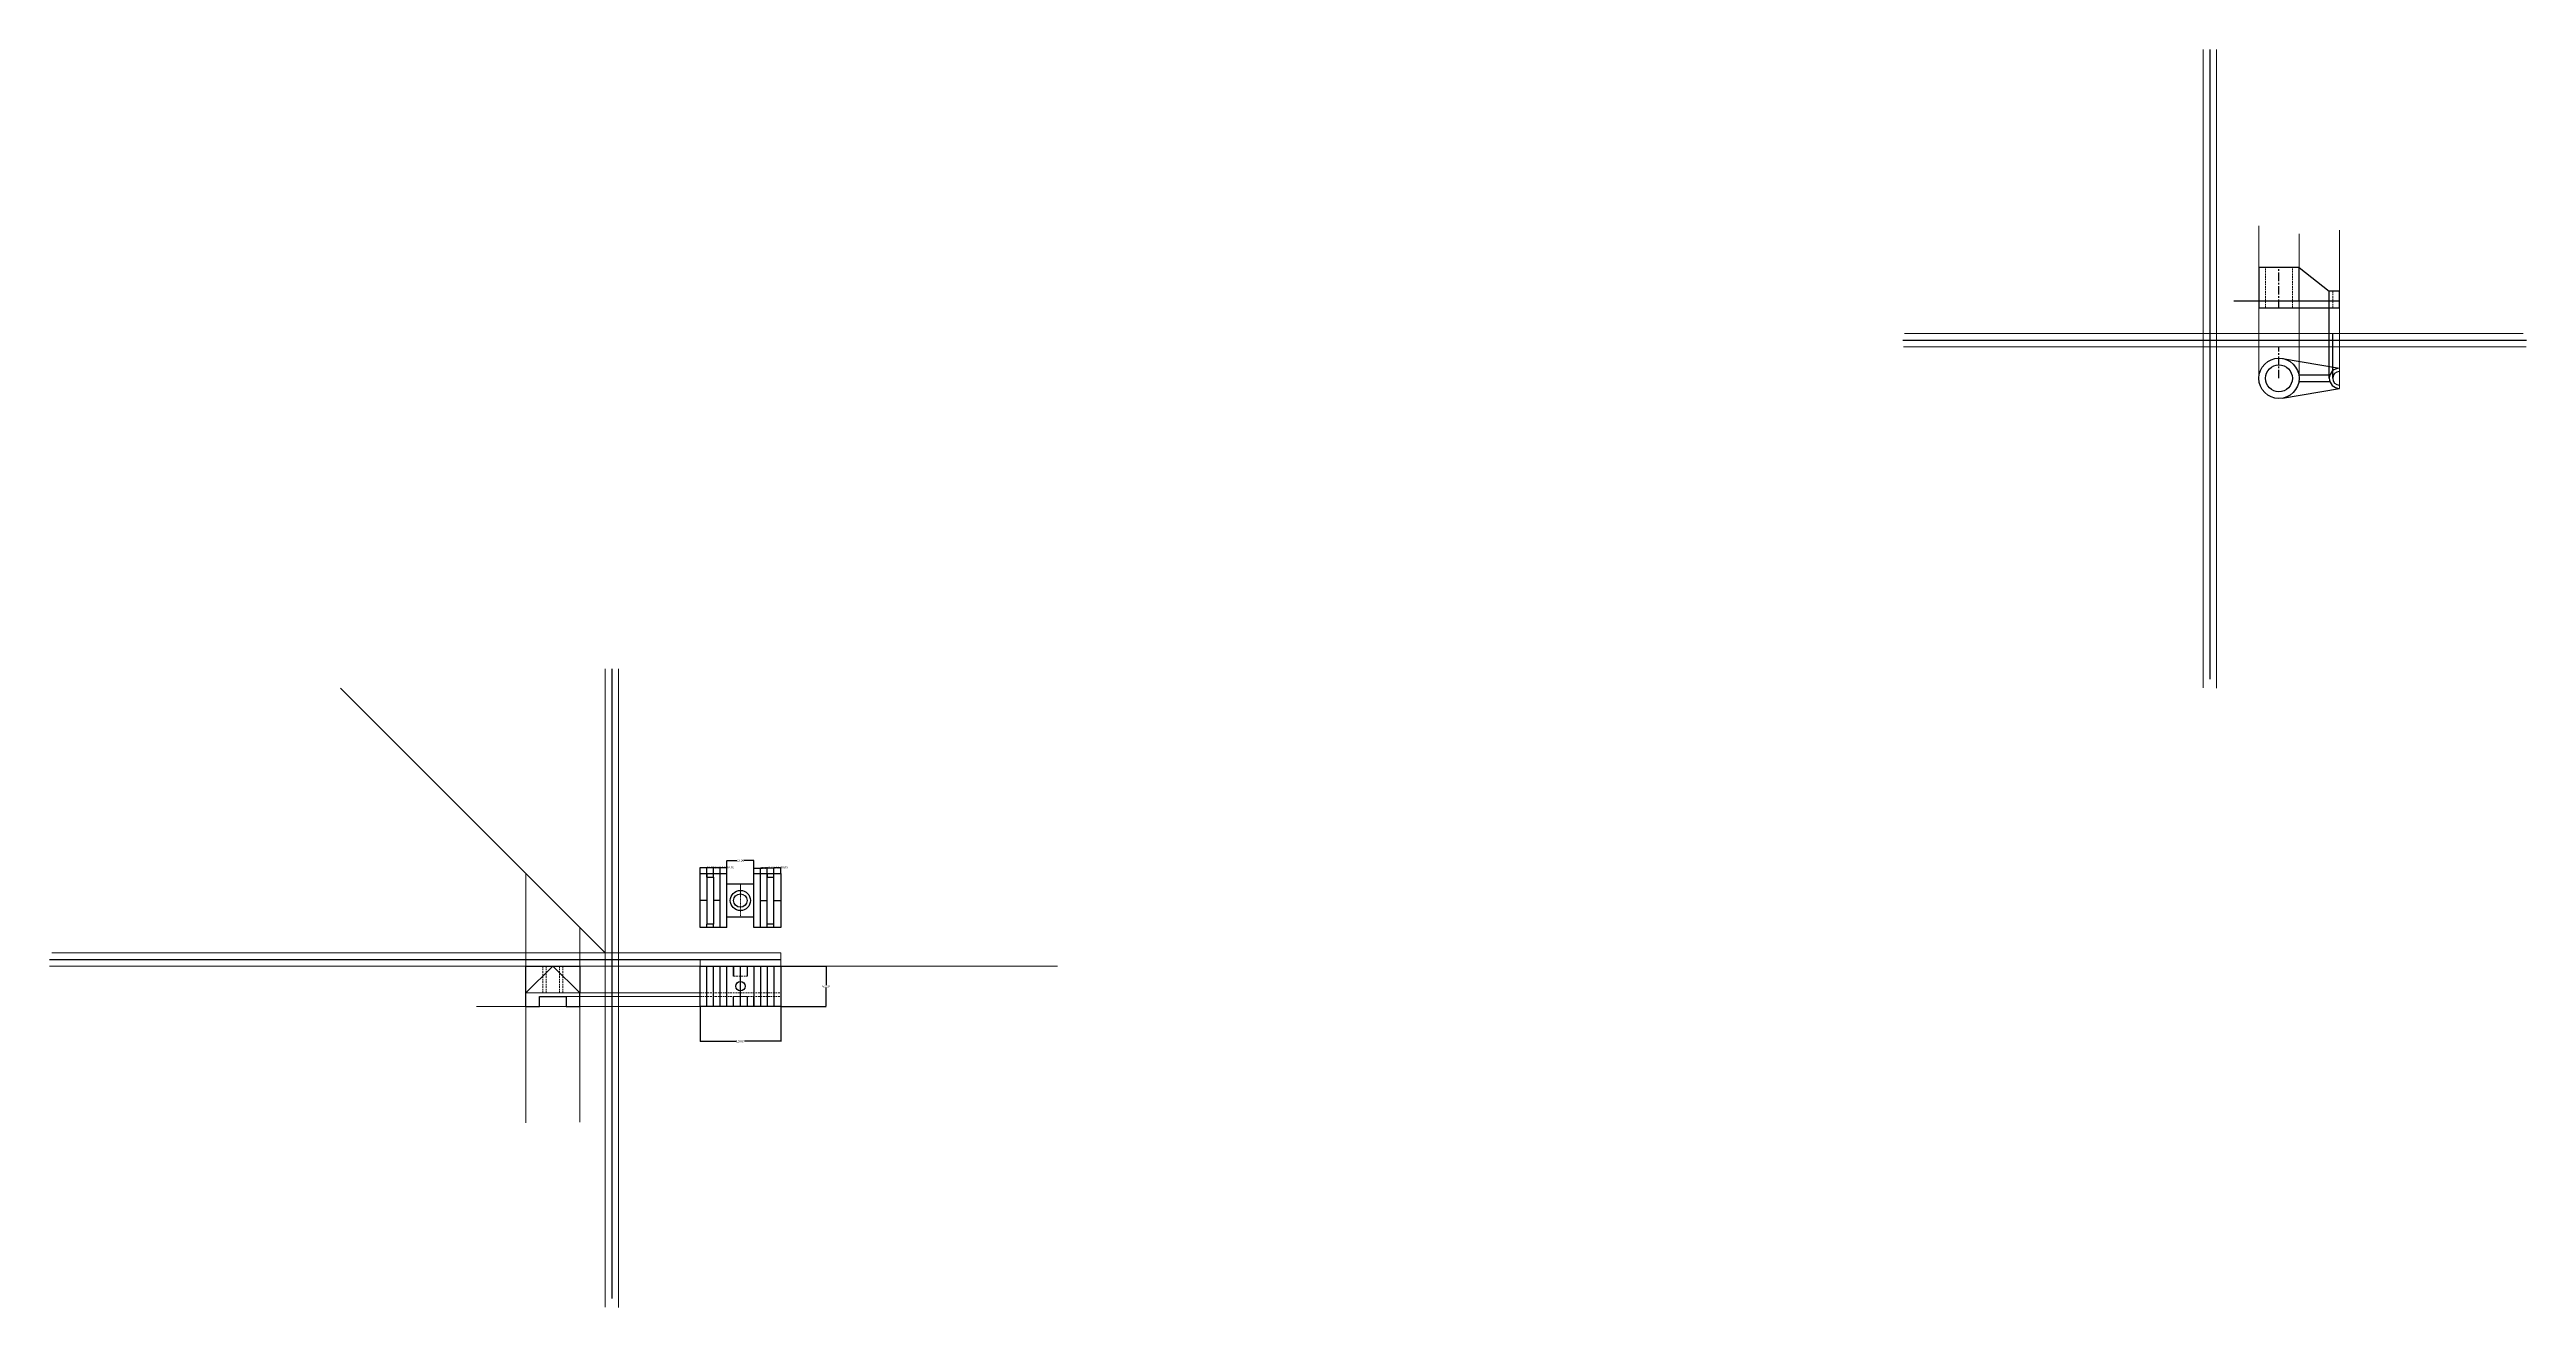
# Model space of a CAD drawing. Header units: millimetres. Extents: x -6852 to 59965, y -10230 to 31776.
# Drawn here: x 17703 to 21392, y -5386 to -3513 of the extents above; entities that cross this region are included whole.
import ezdxf

# ---------------------------------------------------------------- set-up
doc = ezdxf.new("R2010")
doc.units = ezdxf.units.MM
doc.header["$MEASUREMENT"] = 0
doc.linetypes.add('CENTER', pattern=[2, 1.25, -0.25, 0.25, -0.25])
doc.linetypes.add('HIDDEN', pattern=[0.375, 0.25, -0.125])
for name, color, linetype, lineweight in [('Center Line', 132, 'CENTER', 18), ('Hidden Lines', 10, 'HIDDEN', 13), ('Object line', 7, 'Continuous', 25)]:
    doc.layers.add(name, color=color, linetype=linetype, lineweight=lineweight)
doc.layers.add('Projection Line', color=7, linetype='Continuous', lineweight=9, transparency=0.75)
doc.styles.get("Standard").update_dxf_attribs({"font": 'arial.ttf'})
doc.dimstyles.get("Standard").update_dxf_attribs({"dimtxt": 3, "dimasz": 0.18, "dimexe": 0.18, "dimexo": 0.0625, "dimgap": 0.09, "dimtad": 0, "dimtih": 1, "dimtoh": 1, "dimzin": 0, "dimdsep": 46, "dimtxsty": 'Standard', "dimcen": 0.09, "dimadec": 0, "dimazin": 0, "dimtfac": 1, "dimtofl": 0, "dimtmove": 0, "dimatfit": 3, "dimfxl": 1, "dimtolj": 1, "dimtzin": 0, "dimarcsym": 0})

# ---------------------------------------------------------------- blocks, each defined once
blk = doc.blocks.new('*D124')
at = {"layer": 'Defpoints', "color": 0, "transparency": 16777216}
for p in [(18672.2, -4937.5), (18792.2, -4937.5), (18792.2, -4989.3)]:
    blk.add_point(p, dxfattribs=at)
at = {"layer": 'Object line', "color": 0, "lineweight": -2, "transparency": 16777216}
for p, q in [((18672.2, -4937.6), (18672.2, -4989.5)), ((18792.2, -4937.6), (18792.2, -4989.5)), ((18672.4, -4989.3), (18726, -4989.3)), ((18792, -4989.3), (18738.4, -4989.3))]:
    blk.add_line(p, q, dxfattribs=at)
at = {"layer": 'Object line', "color": 0, "transparency": 16777216}
for points in [[(18672.4, -4989.3), (18672.4, -4989.3), (18672.2, -4989.3)], [(18792, -4989.3), (18792, -4989.3), (18792.2, -4989.3)]]:
    blk.add_solid(points, dxfattribs=at)
at = {"layer": 'Object line', "color": 0, "transparency": 16777216, "insert": (18732.2, -4989.3), "char_height": 3, "attachment_point": 5}
blk.add_mtext('\\A1;120.00', dxfattribs=at)
blk = doc.blocks.new('*D125')
at = {"layer": 'Defpoints', "color": 0, "transparency": 16777216}
for p in [(18672.2, -4739.8), (18682.2, -4730.6), (18682.2, -4739.8)]:
    blk.add_point(p, dxfattribs=at)
at = {"layer": 'Object line', "color": 0, "lineweight": -2, "transparency": 16777216}
for p, q in [((18672.2, -4739.7), (18672.2, -4730.4)), ((18672.4, -4730.6), (18682, -4730.6)), ((18682.2, -4739.7), (18682.2, -4730.4)), ((18682.2, -4730.6), (18682.4, -4730.6))]:
    blk.add_line(p, q, dxfattribs=at)
at = {"layer": 'Object line', "color": 0, "transparency": 16777216}
for points in [[(18672.4, -4730.5), (18672.4, -4730.6), (18672.2, -4730.6)], [(18682, -4730.5), (18682, -4730.6), (18682.2, -4730.6)]]:
    blk.add_solid(points, dxfattribs=at)
at = {"layer": 'Object line', "color": 0, "transparency": 16777216, "insert": (18687.4, -4730.6), "char_height": 3, "attachment_point": 5}
blk.add_mtext('\\A1;10.00', dxfattribs=at)
blk = doc.blocks.new('*D126')
at = {"layer": 'Defpoints', "color": 0, "transparency": 16777216}
for p in [(18682.2, -4739.8), (18692.2, -4730.6), (18692.2, -4739.8)]:
    blk.add_point(p, dxfattribs=at)
at = {"layer": 'Object line', "color": 0, "lineweight": -2, "transparency": 16777216}
for p, q in [((18682.2, -4739.7), (18682.2, -4730.4)), ((18682.4, -4730.6), (18692, -4730.6)), ((18692.2, -4739.7), (18692.2, -4730.4)), ((18692.2, -4730.6), (18692.4, -4730.6))]:
    blk.add_line(p, q, dxfattribs=at)
at = {"layer": 'Object line', "color": 0, "transparency": 16777216}
for points in [[(18682.4, -4730.5), (18682.4, -4730.6), (18682.2, -4730.6)], [(18692, -4730.5), (18692, -4730.6), (18692.2, -4730.6)]]:
    blk.add_solid(points, dxfattribs=at)
at = {"layer": 'Object line', "color": 0, "transparency": 16777216, "insert": (18697.4, -4730.6), "char_height": 3, "attachment_point": 5}
blk.add_mtext('\\A1;10.00', dxfattribs=at)
blk = doc.blocks.new('*D127')
at = {"layer": 'Defpoints', "color": 0, "transparency": 16777216}
for p in [(18692.2, -4739.8), (18702.2, -4730.6), (18702.2, -4739.8)]:
    blk.add_point(p, dxfattribs=at)
at = {"layer": 'Object line', "color": 0, "lineweight": -2, "transparency": 16777216}
for p, q in [((18692.2, -4739.7), (18692.2, -4730.4)), ((18692.4, -4730.6), (18702, -4730.6)), ((18702.2, -4739.7), (18702.2, -4730.4)), ((18702.2, -4730.6), (18702.4, -4730.6))]:
    blk.add_line(p, q, dxfattribs=at)
at = {"layer": 'Object line', "color": 0, "transparency": 16777216}
for points in [[(18692.4, -4730.5), (18692.4, -4730.6), (18692.2, -4730.6)], [(18702, -4730.5), (18702, -4730.6), (18702.2, -4730.6)]]:
    blk.add_solid(points, dxfattribs=at)
at = {"layer": 'Object line', "color": 0, "transparency": 16777216, "insert": (18707.4, -4730.6), "char_height": 3, "attachment_point": 5}
blk.add_mtext('\\A1;10.00', dxfattribs=at)
blk = doc.blocks.new('*D128')
at = {"layer": 'Defpoints', "color": 0, "transparency": 16777216}
for p in [(18702.2, -4739.8), (18712.2, -4730.6), (18712.2, -4739.8)]:
    blk.add_point(p, dxfattribs=at)
at = {"layer": 'Object line', "color": 0, "lineweight": -2, "transparency": 16777216}
for p, q in [((18702.2, -4739.7), (18702.2, -4730.4)), ((18702.4, -4730.6), (18712, -4730.6)), ((18712.2, -4739.7), (18712.2, -4730.4)), ((18712.2, -4730.6), (18712.4, -4730.6))]:
    blk.add_line(p, q, dxfattribs=at)
at = {"layer": 'Object line', "color": 0, "transparency": 16777216}
for points in [[(18702.4, -4730.5), (18702.4, -4730.6), (18702.2, -4730.6)], [(18712, -4730.5), (18712, -4730.6), (18712.2, -4730.6)]]:
    blk.add_solid(points, dxfattribs=at)
at = {"layer": 'Object line', "color": 0, "transparency": 16777216, "insert": (18717.4, -4730.6), "char_height": 3, "attachment_point": 5}
blk.add_mtext('\\A1;10.00', dxfattribs=at)
blk = doc.blocks.new('*D129')
at = {"layer": 'Defpoints', "color": 0, "transparency": 16777216}
for p in [(18752.2, -4739.8), (18762.2, -4731.4), (18762.2, -4739.8)]:
    blk.add_point(p, dxfattribs=at)
at = {"layer": 'Object line', "color": 0, "lineweight": -2, "transparency": 16777216}
for p, q in [((18752.2, -4739.7), (18752.2, -4731.3)), ((18752.4, -4731.4), (18762, -4731.4)), ((18762.2, -4739.7), (18762.2, -4731.3)), ((18762.2, -4731.4), (18762.4, -4731.4))]:
    blk.add_line(p, q, dxfattribs=at)
at = {"layer": 'Object line', "color": 0, "transparency": 16777216}
for points in [[(18752.4, -4731.4), (18752.4, -4731.5), (18752.2, -4731.4)], [(18762, -4731.4), (18762, -4731.5), (18762.2, -4731.4)]]:
    blk.add_solid(points, dxfattribs=at)
at = {"layer": 'Object line', "color": 0, "transparency": 16777216, "insert": (18767.4, -4731.4), "char_height": 3, "attachment_point": 5}
blk.add_mtext('\\A1;10.00', dxfattribs=at)
blk = doc.blocks.new('*D130')
at = {"layer": 'Defpoints', "color": 0, "transparency": 16777216}
for p in [(18762.2, -4739.8), (18772.2, -4731.1), (18772.2, -4739.8)]:
    blk.add_point(p, dxfattribs=at)
at = {"layer": 'Object line', "color": 0, "lineweight": -2, "transparency": 16777216}
for p, q in [((18762.2, -4739.7), (18762.2, -4731)), ((18762.4, -4731.1), (18772, -4731.1)), ((18772.2, -4739.7), (18772.2, -4731)), ((18772.2, -4731.1), (18772.4, -4731.1))]:
    blk.add_line(p, q, dxfattribs=at)
at = {"layer": 'Object line', "color": 0, "transparency": 16777216}
for points in [[(18762.4, -4731.1), (18762.4, -4731.2), (18762.2, -4731.1)], [(18772, -4731.1), (18772, -4731.2), (18772.2, -4731.1)]]:
    blk.add_solid(points, dxfattribs=at)
at = {"layer": 'Object line', "color": 0, "transparency": 16777216, "insert": (18777.4, -4731.1), "char_height": 3, "attachment_point": 5}
blk.add_mtext('\\A1;10.00', dxfattribs=at)
blk = doc.blocks.new('*D131')
at = {"layer": 'Defpoints', "color": 0, "transparency": 16777216}
for p in [(18772.2, -4739.8), (18782.2, -4731.1), (18782.2, -4739.8)]:
    blk.add_point(p, dxfattribs=at)
at = {"layer": 'Object line', "color": 0, "lineweight": -2, "transparency": 16777216}
for p, q in [((18772.2, -4739.7), (18772.2, -4731)), ((18772.4, -4731.1), (18782, -4731.1)), ((18782.2, -4739.7), (18782.2, -4731)), ((18782.2, -4731.1), (18782.4, -4731.1))]:
    blk.add_line(p, q, dxfattribs=at)
at = {"layer": 'Object line', "color": 0, "transparency": 16777216}
for points in [[(18772.4, -4731.1), (18772.4, -4731.2), (18772.2, -4731.1)], [(18782, -4731.1), (18782, -4731.2), (18782.2, -4731.1)]]:
    blk.add_solid(points, dxfattribs=at)
at = {"layer": 'Object line', "color": 0, "transparency": 16777216, "insert": (18787.4, -4731.1), "char_height": 3, "attachment_point": 5}
blk.add_mtext('\\A1;10.00', dxfattribs=at)
blk = doc.blocks.new('*D132')
at = {"layer": 'Defpoints', "color": 0, "transparency": 16777216}
for p in [(18782.2, -4739.8), (18792.2, -4730.6), (18792.2, -4739.8)]:
    blk.add_point(p, dxfattribs=at)
at = {"layer": 'Object line', "color": 0, "lineweight": -2, "transparency": 16777216}
for p, q in [((18782.2, -4739.7), (18782.2, -4730.4)), ((18782.4, -4730.6), (18792, -4730.6)), ((18792.2, -4739.7), (18792.2, -4730.4)), ((18792.2, -4730.6), (18792.4, -4730.6))]:
    blk.add_line(p, q, dxfattribs=at)
at = {"layer": 'Object line', "color": 0, "transparency": 16777216}
for points in [[(18782.4, -4730.5), (18782.4, -4730.6), (18782.2, -4730.6)], [(18792, -4730.5), (18792, -4730.6), (18792.2, -4730.6)]]:
    blk.add_solid(points, dxfattribs=at)
at = {"layer": 'Object line', "color": 0, "transparency": 16777216, "insert": (18797.4, -4730.6), "char_height": 3, "attachment_point": 5}
blk.add_mtext('\\A1;10.00', dxfattribs=at)
blk = doc.blocks.new('*D133')
at = {"layer": 'Defpoints', "color": 0, "transparency": 16777216}
for p in [(18752.2, -4720.4), (18712.2, -4754.8), (18752.2, -4754.8)]:
    blk.add_point(p, dxfattribs=at)
at = {"layer": 'Object line', "color": 0, "lineweight": -2, "transparency": 16777216}
for p, q in [((18712.2, -4754.7), (18712.2, -4720.2)), ((18712.4, -4720.4), (18727, -4720.4)), ((18752, -4720.4), (18737.4, -4720.4)), ((18752.2, -4754.7), (18752.2, -4720.2))]:
    blk.add_line(p, q, dxfattribs=at)
at = {"layer": 'Object line', "color": 0, "transparency": 16777216}
for points in [[(18712.4, -4720.4), (18712.4, -4720.4), (18712.2, -4720.4)], [(18752, -4720.4), (18752, -4720.4), (18752.2, -4720.4)]]:
    blk.add_solid(points, dxfattribs=at)
at = {"layer": 'Object line', "color": 0, "transparency": 16777216, "insert": (18732.2, -4720.4), "char_height": 3, "attachment_point": 5}
blk.add_mtext('\\A1;40.00', dxfattribs=at)
blk = doc.blocks.new('*D134')
at = {"layer": 'Defpoints', "color": 0, "transparency": 16777216}
for p in [(18792.2, -4877.5), (18792.2, -4937.5), (18859.7, -4937.5)]:
    blk.add_point(p, dxfattribs=at)
at = {"layer": 'Object line', "color": 0, "lineweight": -2, "transparency": 16777216}
for p, q in [((18792.3, -4877.5), (18859.9, -4877.5)), ((18859.7, -4877.7), (18859.7, -4905.9)), ((18792.3, -4937.5), (18859.9, -4937.5)), ((18859.7, -4937.3), (18859.7, -4909.1))]:
    blk.add_line(p, q, dxfattribs=at)
at = {"layer": 'Object line', "color": 0, "transparency": 16777216}
for points in [[(18859.7, -4877.7), (18859.7, -4877.7), (18859.7, -4877.5)], [(18859.7, -4937.3), (18859.7, -4937.3), (18859.7, -4937.5)]]:
    blk.add_solid(points, dxfattribs=at)
at = {"layer": 'Object line', "color": 0, "transparency": 16777216, "insert": (18859.7, -4907.5), "char_height": 3, "attachment_point": 5}
blk.add_mtext('\\A1;60.00', dxfattribs=at)

msp = doc.modelspace()

# ---------------------------------------------------------------- linework, layer by layer
for p, q in [((20920.465, -3512.552), (20920.465, -4450.121)), ((20463.069, -3945.276), (21391.869, -3945.276)), ((18540.628, -4434.764), (18540.628, -5372.333)), ((17703.463, -4867.488), (18792.192, -4867.488))]:
    msp.add_line(p, q)
at = {"layer": 'Center Line'}
msp.add_line((18732.192, -4804.805), (18732.192, -4754.805), dxfattribs=at)
at = {"layer": 'Hidden Lines', "ltscale": 10}
for p, q in [((21003.303, -3897.29), (21003.303, -3837.29)), ((21043.303, -3897.29), (21043.303, -3837.29)), ((21103.303, -3897.29), (21103.303, -3872.29)), ((18437.946, -4877.488), (18437.946, -4917.488)), ((18442.946, -4877.488), (18442.946, -4917.488)), ((18462.946, -4877.488), (18462.946, -4917.488)), ((18467.946, -4877.488), (18467.946, -4917.488)), ((18722.192, -4892.488), (18742.192, -4892.488)), ((18672.192, -4917.488), (18792.192, -4917.488)), ((18672.192, -4922.488), (18792.192, -4922.488))]:
    msp.add_line(p, q, dxfattribs=at)
at = {"layer": 'Hidden Lines'}
msp.add_line((18742.192, -4922.488), (18722.192, -4922.488), dxfattribs=at)
at = {"layer": 'Object line'}
for p, q in [((21053.303, -3837.29), (20993.303, -3837.29)), ((20993.303, -3837.29), (20993.303, -3887.29)), ((21053.303, -3887.29), (21053.303, -3837.29)), ((21053.303, -3837.29), (21098.303, -3872.29)), ((21098.303, -4002.133), (21098.303, -3872.29)), ((21113.303, -3872.29), (21098.303, -3872.29)), ((21113.303, -3897.29), (21113.303, -3872.29)), ((21113.303, -3887.29), (20956.073, -3887.29)), ((20993.303, -3887.29), (20993.303, -3897.29)), ((20993.303, -3897.29), (21113.303, -3897.29)), ((21113.303, -3897.29), (21113.303, -3887.29)), ((21103.303, -4002.133), (21103.303, -3935.276)), ((21028.375, -3972.565), (21113.303, -3987.133)), ((21028.375, -4031.701), (21113.303, -4017.133)), ((21052.883, -3997.133), (21099.161, -3997.133)), ((21052.883, -4007.133), (21099.161, -4007.133)), ((18682.192, -4739.805), (18682.192, -4744.805)), ((18682.192, -4744.805), (18682.192, -4739.805)), ((18682.192, -4744.805), (18692.192, -4744.805)), ((18682.192, -4744.805), (18682.192, -4814.805)), ((18692.192, -4744.805), (18692.192, -4739.805)), ((18692.192, -4744.805), (18692.192, -4814.805)), ((18702.192, -4819.805), (18702.192, -4739.805)), ((18712.192, -4819.805), (18712.192, -4739.805)), ((18712.192, -4754.805), (18752.192, -4754.805)), ((18752.192, -4819.805), (18752.192, -4739.805)), ((18762.192, -4819.805), (18762.192, -4739.805)), ((18772.192, -4739.805), (18772.192, -4744.805)), ((18772.192, -4744.805), (18772.192, -4739.805)), ((18772.192, -4819.805), (18772.192, -4739.805)), ((18772.192, -4744.805), (18782.192, -4744.805)), ((18782.192, -4744.805), (18782.192, -4739.805)), ((18782.192, -4819.805), (18782.192, -4739.805)), ((18682.192, -4779.805), (18672.192, -4779.805)), ((18702.192, -4779.805), (18692.192, -4779.805)), ((18762.192, -4779.805), (18772.192, -4779.805)), ((18782.192, -4779.805), (18792.192, -4779.805)), ((18682.192, -4819.805), (18682.192, -4814.805)), ((18692.192, -4814.805), (18682.192, -4814.805)), ((18692.192, -4819.805), (18692.192, -4814.805)), ((18692.192, -4819.805), (18692.192, -4814.805)), ((18752.192, -4804.805), (18712.192, -4804.805)), ((18752.192, -4819.805), (18752.192, -4804.805)), ((18772.192, -4819.805), (18772.192, -4814.805)), ((18782.192, -4814.805), (18772.192, -4814.805)), ((18782.192, -4819.805), (18782.192, -4814.805)), ((18782.192, -4819.805), (18782.192, -4814.805)), ((18412.946, -4917.488), (18452.946, -4877.488)), ((18412.946, -4917.488), (18412.946, -4877.488)), ((18412.946, -4877.488), (18492.91, -4877.488)), ((18492.91, -4917.488), (18452.928, -4877.506)), ((18492.91, -4877.488), (18492.91, -4917.488)), ((18682.192, -4937.488), (18682.192, -4877.488)), ((18692.192, -4937.488), (18692.192, -4877.488)), ((18702.192, -4937.488), (18702.192, -4877.488)), ((18712.192, -4937.488), (18712.192, -4877.488)), ((18722.192, -4877.488), (18722.192, -4892.488)), ((18722.192, -4892.488), (18722.192, -4877.488)), ((18732.192, -4937.488), (18732.192, -4877.488)), ((18732.192, -4877.488), (18752.192, -4877.488)), ((18742.192, -4877.488), (18742.192, -4892.488)), ((18752.192, -4877.488), (18752.192, -4937.488)), ((18762.192, -4877.488), (18762.192, -4937.488)), ((18772.192, -4877.488), (18772.192, -4937.488)), ((18782.192, -4877.488), (18782.192, -4937.488)), ((18412.946, -4937.488), (18412.946, -4917.488)), ((18412.946, -4937.488), (18432.946, -4937.488)), ((18432.946, -4937.488), (18432.946, -4922.488)), ((18432.946, -4922.488), (18472.946, -4922.488)), ((18472.946, -4922.488), (18472.946, -4937.488)), ((18472.946, -4937.488), (18492.946, -4937.488)), ((18492.91, -4937.488), (18492.91, -4917.488)), ((18732.192, -4937.488), (18712.192, -4937.488)), ((18732.192, -4937.488), (18712.192, -4937.488)), ((18722.192, -4937.488), (18722.192, -4922.488)), ((18742.192, -4922.488), (18742.192, -4937.488)), ((18752.192, -4937.488), (18752.192, -4922.488))]:
    msp.add_line(p, q, dxfattribs=at)
at = {"layer": 'Object line', "linetype": 'CENTER', "ltscale": 10}
for p, q in [((21023.303, -3897.29), (21023.303, -3837.29)), ((21023.303, -4002.133), (21023.303, -3955.276))]:
    msp.add_line(p, q, dxfattribs=at)
at = {"layer": 'Object line'}
for points in [[(18712.192, -4819.805), (18672.192, -4819.805), (18672.192, -4739.805), (18683.819, -4739.805)], [(18683.819, -4739.805), (18694.242, -4739.805)], [(18694.242, -4739.805), (18712.192, -4739.805)], [(18752.192, -4739.805), (18792.192, -4739.805), (18792.192, -4819.805), (18752.192, -4819.805)]]:
    msp.add_lwpolyline(points, dxfattribs=at)
msp.add_lwpolyline([(18672.192, -4877.488), (18792.192, -4877.488), (18792.192, -4937.488), (18672.192, -4937.488)], close=True, dxfattribs=at)
for centre, radius in [((21023.303, -4002.133), 30), ((21023.303, -4002.133), 20), ((18732.192, -4779.805), 15), ((18732.192, -4779.805), 10), ((18732.192, -4907.488), 7)]:
    msp.add_circle(centre, radius, dxfattribs=at)
for radius in [15, 10]:
    msp.add_arc((21113.303, -4002.133), radius, 90, 270, dxfattribs=at)
at = {"layer": 'Projection Line'}
for p, q in [((20910.465, -3512.552), (20910.465, -4463.144)), ((20930.465, -3512.552), (20930.465, -4463.588)), ((20993.303, -4002.133), (20993.303, -3774.93)), ((21053.303, -4002.133), (21053.303, -3786.947)), ((21113.303, -4017.133), (21113.303, -3781.485)), ((21386.724, -3935.276), (20465.815, -3935.276)), ((21391.318, -3955.276), (20464.442, -3955.276)), ((18530.628, -4434.764), (18530.628, -5385.356)), ((18550.628, -4434.764), (18550.628, -5385.799)), ((18530.628, -4857.488), (18136.709, -4463.568)), ((18412.946, -4739.805), (18412.946, -5110.679)), ((18672.192, -4819.805), (18672.192, -4739.805)), ((18792.192, -4819.805), (18792.192, -4739.805)), ((18492.91, -4819.769), (18492.91, -5109.745)), ((18792.192, -4857.488), (17706.869, -4857.488)), ((18672.192, -4877.488), (18672.192, -4867.488)), ((18792.192, -4877.488), (18792.192, -4857.488)), ((17703.463, -4877.488), (19204.554, -4877.488)), ((18672.192, -4877.488), (18365.459, -4877.488)), ((18672.192, -4937.488), (18339.053, -4937.488)), ((18472.946, -4922.488), (18672.192, -4922.488))]:
    msp.add_line(p, q, dxfattribs=at)
at = {"layer": 'Projection Line', "ltscale": 10}
for p, q in [((18492.91, -4917.488), (18412.946, -4917.488)), ((18467.946, -4917.488), (18672.192, -4917.488))]:
    msp.add_line(p, q, dxfattribs=at)

# ---------------------------------------------------------------- dimensions: what is measured, and where the dimension line sits
at = {"layer": 'Object line'}
for base, p1, p2, picture, middle in [((18752.192, -4720.4), (18712.192, -4754.805), (18752.192, -4754.805), '*D133', (18732.192, -4720.4)), ((18682.192, -4730.563), (18672.192, -4739.805), (18682.192, -4739.805), '*D125', (18687.378, -4730.563)), ((18692.192, -4730.563), (18682.192, -4739.805), (18692.192, -4739.805), '*D126', (18697.378, -4730.563)), ((18702.192, -4730.563), (18692.192, -4739.805), (18702.192, -4739.805), '*D127', (18707.378, -4730.563)), ((18712.192, -4730.563), (18702.192, -4739.805), (18712.192, -4739.805), '*D128', (18717.378, -4730.563)), ((18762.192, -4731.434), (18752.192, -4739.805), (18762.192, -4739.805), '*D129', (18767.378, -4731.434)), ((18772.192, -4731.143), (18762.192, -4739.805), (18772.192, -4739.805), '*D130', (18777.378, -4731.143)), ((18782.192, -4731.143), (18772.192, -4739.805), (18782.192, -4739.805), '*D131', (18787.378, -4731.143)), ((18792.192, -4730.563), (18782.192, -4739.805), (18792.192, -4739.805), '*D132', (18797.378, -4730.563)), ((18792.192, -4989.294), (18672.192, -4937.488), (18792.192, -4937.488), '*D124', (18732.192, -4989.294))]:
    dim = msp.add_linear_dim(base=base, p1=p1, p2=p2, dimstyle='Standard', dxfattribs=at)
    dim.commit()
    dim.dimension.update_dxf_attribs({"geometry": picture, "text_midpoint": middle})
dim = msp.add_linear_dim(base=(18859.698, -4937.488), p1=(18792.192, -4877.488), p2=(18792.192, -4937.488), angle=90, dimstyle='Standard', dxfattribs=at)
dim.commit()
dim.dimension.update_dxf_attribs({"geometry": '*D134', "text_midpoint": (18859.698, -4907.488)})

doc.saveas('drawing.dxf')
